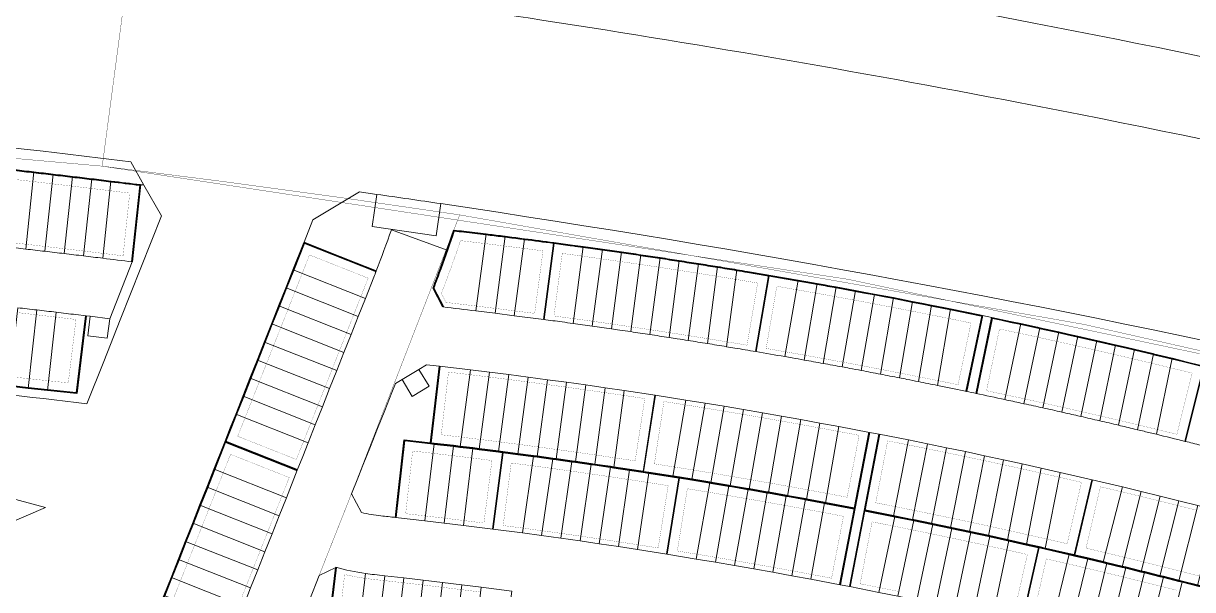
# Model space of a CAD drawing. Header units: centimetres. Extents: x -6122352 to 7132207, y -1694241 to 1947892.
# Drawn here: x 862755 to 1224188, y 200756 to 375839 of the extents above; entities that cross this region are included whole.
import ezdxf

# ---------------------------------------------------------------- set-up
doc = ezdxf.new("R2010")
doc.units = ezdxf.units.CM
doc.header["$MEASUREMENT"] = 0
doc.linetypes.add('XR-AR-END-SETTING OUT PLAN$0$23261-XR-AR-SI-GF$0$HIDDEN', pattern=[0.375, 0.25, -0.125])
for name, color, linetype, lineweight, true_color in [('08-Compound Wall-2', 6, 'Continuous', 25, 0xff00ff), ('23585-XR-AR-DAMAC PLOT LIMITS$0$1-End units', 7, 'Continuous', 5, 0xf8991e), ('23585-XR-AR-DAMAC PLOT LIMITS$0$1-Open Space', 7, 'Continuous', 5, 0x90cf5a), ('23585-XR-AR-DAMAC PLOT LIMITS$0$1-Utility', 7, 'Continuous', 5, 0x8db1ff)]:
    doc.layers.add(name, color=color, linetype=linetype, lineweight=lineweight, true_color=true_color)
doc.layers.add('23585-XR-AR-BOUNDARY WALLS AND SETBACKS$0$setback', color=7, linetype='XR-AR-END-SETTING OUT PLAN$0$23261-XR-AR-SI-GF$0$HIDDEN')
doc.layers.add('@MI-REF LAYER', color=7, linetype='Continuous')
doc.layers.add('23585-XR-AR-DAMAC PLOT LIMITS$0$1-Mid units', color=41, linetype='Continuous', lineweight=5)
doc.layers.add('A-ANNO-TEXT', color=3, linetype='Continuous', lineweight=25)
doc.layers.add('23585-XR-AR-DAMAC PLOT LIMITS$0$D-Phase New', color=7, linetype='Continuous', true_color=0x000080)

# ---------------------------------------------------------------- blocks, each defined once
blk = doc.blocks.new('23585-XR-AR-BOUNDARY WALLS AND SETBACKS')
at = {"layer": '08-Compound Wall-2'}
for points in [[(497035.24, 2769964.5), (497022.09, 2769984.33), (497026.18, 2769987.04, -0.000564), (497029.64, 2769989.32, -0.000819), (497034.66, 2769992.6, -0.000819), (497039.69, 2769995.86, -0.000289), (497041.47, 2769997.01), (497044.74, 2769999.11), (497047.15, 2770000.66), (497049.79, 2770002.34), (497054.86, 2770005.56), (497056.86, 2770006.83), (497059.93, 2770008.76), (497062.56, 2770010.42), (497065.02, 2770011.94), (497070.12, 2770015.11), (497072.35, 2770016.5, -0.000999), (497078.58, 2770020.33), (497091, 2770000.02)], [(496858.02, 2769862.08, -0.000791), (496862.47, 2769865.79, -0.000458), (496865.05, 2769867.94, -0.000819), (496869.68, 2769871.76, -0.000819), (496874.31, 2769875.56, -0.000395), (496876.56, 2769877.4, -0.000424), (496878.97, 2769879.36, -0.000819), (496883.63, 2769883.13, -0.000819), (496888.3, 2769886.9, -0.00043), (496890.76, 2769888.86, -0.00039), (496892.99, 2769890.64, -0.000819), (496897.69, 2769894.37, -0.000819), (496902.41, 2769898.09, -0.000463), (496905.07, 2769900.18), (496909.87, 2769903.93), (496910.32, 2769904.28)], [(496873.51, 2769843.74), (496873.5, 2769843.76), (496858.23, 2769861.99, -0.000777), (496862.6, 2769865.64, -0.000458), (496865.18, 2769867.78, -0.000819), (496869.8, 2769871.6, -0.000819), (496874.44, 2769875.41, -0.000395), (496876.68, 2769877.24, -0.000424), (496879.09, 2769879.2, -0.000819), (496883.75, 2769882.98, -0.000819), (496888.43, 2769886.74, -0.00043), (496890.89, 2769888.7, -0.00039), (496893.12, 2769890.49, -0.000819), (496897.82, 2769894.22, -0.000819), (496902.53, 2769897.93, -0.000463), (496905.2, 2769900.03), (496909.99, 2769903.77), (496910.37, 2769904.06), (496924.96, 2769885.26)], [(496849.54, 2769823.32), (496843.19, 2769825.01, 0.003864), (496840.22, 2769830.84, 0.007394), (496834.3, 2769841.86, -0.000431), (496836.66, 2769843.91, -0.000949), (496841.89, 2769848.4, -0.000704), (496845.77, 2769851.73), (496846.45, 2769852.3, -0.000372), (496848.5, 2769854.05, -0.00033), (496850.35, 2769855.61), (496851.02, 2769856.18, -0.001249), (496858.02, 2769862.08)], [(496849.73, 2769823.48), (496843.32, 2769825.18, 0.00381), (496840.4, 2769830.93, 0.007298), (496834.55, 2769841.82, -0.000408), (496836.79, 2769843.76, -0.000949), (496842.02, 2769848.25, -0.000704), (496845.9, 2769851.57), (496846.58, 2769852.15, -0.000372), (496848.63, 2769853.9, -0.00033), (496850.47, 2769855.46), (496851.15, 2769856.03, -0.001235), (496858.07, 2769861.86), (496873.34, 2769843.63)], [(496708.38, 2769736.48, -0.00058), (496715.26, 2769742.52, -0.00038), (496719.77, 2769746.48, -0.00038), (496724.29, 2769750.42, -0.00038), (496728.81, 2769754.36, -0.00038), (496733.34, 2769758.29, -0.000381), (496737.88, 2769762.22, -0.000381), (496742.43, 2769766.14, -0.000381), (496746.97, 2769770.05, -0.000381), (496751.53, 2769773.96, -0.00058), (496758.49, 2769779.9), (496774.38, 2769761.91)], [(496724.34, 2769718.55), (496708.59, 2769736.4, -0.000574), (496715.39, 2769742.37, -0.00038), (496719.9, 2769746.32, -0.00038), (496724.42, 2769750.27, -0.00038), (496728.94, 2769754.21, -0.00038), (496733.48, 2769758.14, -0.000381), (496738.01, 2769762.07, -0.000381), (496742.56, 2769765.99, -0.000381), (496747.11, 2769769.9, -0.000381), (496751.66, 2769773.81, -0.000568), (496758.47, 2769779.62), (496774.23, 2769761.77)], [(496917.02, 2769706.04), (496901.17, 2769724.2, -0.000322), (496902.8, 2769725.66), (496886.53, 2769744.5)]]:
    blk.add_lwpolyline(points, format="xyb", dxfattribs=at)
for points in [[(496980.57, 2769926.79), (496966.57, 2769946.28), (496968.9, 2769947.96), (496971.34, 2769949.7), (496974.02, 2769951.6), (496978.31, 2769954.64), (496978.92, 2769955.06), (496983.83, 2769958.51), (496986.38, 2769960.29), (496988.75, 2769961.94), (496993.28, 2769965.09), (496993.69, 2769965.36), (496998.63, 2769968.76), (497001.4, 2769970.66), (497003.59, 2769972.15), (497008.39, 2769975.41), (497008.55, 2769975.52), (497010.88, 2769977.09), (497013.53, 2769978.87), (497016.52, 2769980.87), (497021.89, 2769984.44)], [(496980.74, 2769926.91), (496966.85, 2769946.24), (496969.02, 2769947.8), (496971.46, 2769949.54), (496974.14, 2769951.43), (496978.43, 2769954.47), (496979.04, 2769954.9), (496983.95, 2769958.35), (496986.49, 2769960.13), (496988.87, 2769961.78), (496993.4, 2769964.92), (496993.8, 2769965.2), (496998.75, 2769968.59), (497001.51, 2769970.49), (497003.7, 2769971.98), (497008.51, 2769975.24), (497008.67, 2769975.35), (497010.99, 2769976.92), (497013.64, 2769978.7), (497016.63, 2769980.71), (497021.92, 2769984.22), (497035.07, 2769964.39)], [(497078.14, 2769970.48), (497084.27, 2769969.07), (497094.52, 2769952.55), (497092.72, 2769951.42), (497090.15, 2769949.79), (497085.71, 2769946.97), (497082.2, 2769944.73), (497080.65, 2769943.74), (497075.61, 2769940.49), (497074.51, 2769939.78), (497070.57, 2769937.23), (497066.5, 2769934.56), (497065.55, 2769933.94), (497061.49, 2769931.27), (497060.54, 2769930.64), (497056.48, 2769927.95), (497055.54, 2769927.32), (497051.49, 2769924.62), (497050.55, 2769923.99), (497046.52, 2769921.27), (497045.58, 2769920.64), (497041.55, 2769917.91), (497038.06, 2769915.53), (497024.57, 2769935.26)], [(496910.32, 2769904.28), (496914.68, 2769907.66), (496917.56, 2769909.88), (496919.5, 2769911.37), (496922.32, 2769913.53), (496924.33, 2769915.06), (496924.96, 2769915.54), (496925.01, 2769915.58), (496927.1, 2769917.16), (496931.89, 2769920.78), (496934.04, 2769922.4), (496936.68, 2769924.38), (496939.57, 2769926.55), (496941.49, 2769927.97), (496946.32, 2769931.54), (496948.69, 2769933.29), (496951.15, 2769935.1), (496954.23, 2769937.35), (496956, 2769938.64), (496963.45, 2769944.04), (496964.14, 2769944.53), (496978.14, 2769925.04)], [(496925.12, 2769885.38), (496910.53, 2769904.18), (496914.8, 2769907.5), (496917.68, 2769909.72), (496919.62, 2769911.21), (496922.45, 2769913.37), (496924.45, 2769914.91), (496925.08, 2769915.38), (496925.13, 2769915.42), (496927.22, 2769917), (496932.01, 2769920.62), (496934.16, 2769922.24), (496936.8, 2769924.22), (496939.69, 2769926.39), (496941.61, 2769927.81), (496946.44, 2769931.38), (496948.81, 2769933.13), (496951.27, 2769934.94), (496954.34, 2769937.19), (496956.12, 2769938.48), (496963.56, 2769943.88), (496964.09, 2769944.26), (496977.98, 2769924.92)], [(497042.53, 2769889.35), (497028.92, 2769908.99), (497030.48, 2769910.08), (497036.7, 2769914.36), (497038.09, 2769915.31), (497041.66, 2769917.74), (497045.69, 2769920.47), (497046.63, 2769921.11), (497050.66, 2769923.82), (497051.61, 2769924.45), (497055.65, 2769927.16), (497056.6, 2769927.78), (497060.65, 2769930.47), (497061.6, 2769931.1), (497065.66, 2769933.77), (497066.61, 2769934.4), (497070.68, 2769937.06), (497074.53, 2769939.56), (497087.52, 2769919.5)], [(497024.41, 2769935.15), (497037.89, 2769915.41), (497036.59, 2769914.52), (497030.37, 2769910.24), (497028.72, 2769909.1), (497025.44, 2769906.82), (497020.88, 2769903.64), (497020.52, 2769903.38), (497015.97, 2769900.18), (497015.61, 2769899.93), (497011.08, 2769896.72), (497010.71, 2769896.46), (497006.19, 2769893.23), (497005.83, 2769892.97), (497001.32, 2769889.73), (497000.96, 2769889.47), (496996.46, 2769886.21), (496996.1, 2769885.95), (496991.61, 2769882.67), (496991.25, 2769882.41), (496984.04, 2769877.1), (496969.78, 2769896.29)], [(496998.41, 2769857.75), (496984.16, 2769876.94), (496991.37, 2769882.25), (496991.73, 2769882.51), (496996.22, 2769885.79), (496996.58, 2769886.05), (497001.08, 2769889.31), (497001.44, 2769889.57), (497005.95, 2769892.81), (497006.31, 2769893.07), (497010.83, 2769896.3), (497011.19, 2769896.55), (497015.73, 2769899.77), (497016.09, 2769900.02), (497020.63, 2769903.22), (497020.99, 2769903.47), (497025.55, 2769906.66), (497028.75, 2769908.88), (497042.36, 2769889.24)], [(496967.05, 2769894.26), (496981.31, 2769875.07), (496974.1, 2769869.7), (496973.81, 2769869.48), (496969.31, 2769866.09), (496969.02, 2769865.86), (496964.53, 2769862.46), (496964.24, 2769862.24), (496959.76, 2769858.81), (496959.47, 2769858.59), (496955.01, 2769855.16), (496954.72, 2769854.93), (496950.27, 2769851.48), (496949.98, 2769851.25), (496945.54, 2769847.79), (496945.25, 2769847.56), (496940.82, 2769844.08), (496937.74, 2769841.65), (496936.11, 2769840.35), (496930.27, 2769835.69), (496929.01, 2769834.68), (496914.05, 2769853.32)], [(496967.22, 2769894.38), (496981.53, 2769875.11), (496995.83, 2769855.85)], [(496983.93, 2769876.9), (496969.62, 2769896.17)], [(496998.25, 2769857.63), (496983.93, 2769876.9)], [(496952.79, 2769822.82), (496937.94, 2769841.55), (496940.94, 2769843.92), (496945.37, 2769847.4), (496945.66, 2769847.63), (496950.1, 2769851.1), (496950.39, 2769851.32), (496954.84, 2769854.77), (496955.13, 2769855), (496959.59, 2769858.43), (496959.89, 2769858.66), (496964.36, 2769862.08), (496964.65, 2769862.3), (496969.14, 2769865.7), (496969.43, 2769865.93), (496973.93, 2769869.32), (496974.22, 2769869.54), (496981.42, 2769874.91), (496995.67, 2769855.73)], [(496913.89, 2769853.2), (496928.86, 2769834.56), (496925.59, 2769831.93), (496921.78, 2769828.85), (496920.93, 2769828.15), (496917.13, 2769825.06), (496916.28, 2769824.36), (496912.49, 2769821.26), (496911.64, 2769820.56), (496907.86, 2769817.44), (496907.01, 2769816.73), (496903.25, 2769813.6), (496902.4, 2769812.89), (496898.65, 2769809.75), (496895.08, 2769806.75), (496894.06, 2769805.88), (496889.48, 2769802), (496887.94, 2769800.68), (496884.92, 2769798.1), (496883.38, 2769796.77), (496878.83, 2769792.86), (496878.11, 2769792.23), (496862.46, 2769810.29)], [(496910.71, 2769788.4), (496895.29, 2769806.66), (496898.77, 2769809.6), (496902.53, 2769812.74), (496903.38, 2769813.45), (496907.14, 2769816.58), (496907.99, 2769817.28), (496911.77, 2769820.4), (496912.62, 2769821.1), (496916.4, 2769824.21), (496917.26, 2769824.91), (496921.05, 2769828), (496921.91, 2769828.69), (496925.72, 2769831.77), (496929.06, 2769834.46), (496930.39, 2769835.53), (496936.24, 2769840.2), (496937.79, 2769841.43), (496952.63, 2769822.69)], [(496834.79, 2769745.53), (496832.77, 2769749.69), (496830.79, 2769753.76), (496828.17, 2769759.16), (496825.55, 2769764.56), (496822.93, 2769769.95), (496820.31, 2769775.35), (496817.68, 2769780.75), (496815.06, 2769786.14), (496812.44, 2769791.54), (496809.82, 2769796.94), (496805.82, 2769805.17), (496827.4, 2769815.65)], [(496856.33, 2769756.11), (496834.93, 2769745.71), (496832.95, 2769749.78), (496830.97, 2769753.85), (496828.35, 2769759.25), (496825.73, 2769764.64), (496823.11, 2769770.04), (496820.49, 2769775.44), (496817.86, 2769780.83), (496815.24, 2769786.23), (496812.62, 2769791.63), (496810, 2769797.03), (496806.09, 2769805.08), (496827.49, 2769815.47)], [(496887.63, 2769768.56), (496871.76, 2769786.7), (496877.96, 2769792.1), (496862.31, 2769810.16)], [(496887.78, 2769768.69), (496872.04, 2769786.68), (496878.09, 2769791.95), (496878.97, 2769792.7), (496883.51, 2769796.62), (496885.05, 2769797.95), (496888.06, 2769800.53), (496889.61, 2769801.85), (496894.19, 2769805.73), (496895.14, 2769806.53), (496910.56, 2769788.27)], [(496902.95, 2769725.79), (496886.66, 2769744.65)], [(496885.48, 2769696.11), (496865.47, 2769686.39), (496862.98, 2769687.94), (496859.94, 2769694.21), (496857.32, 2769699.61), (496854.7, 2769705.01), (496852.08, 2769710.4), (496849.45, 2769715.8), (496846.83, 2769721.2), (496844.21, 2769726.59), (496841.59, 2769731.99), (496838.97, 2769737.39), (496835.01, 2769745.53), (496856.42, 2769755.93)], [(496885.56, 2769695.93), (496865.45, 2769686.16), (496862.83, 2769687.81), (496859.76, 2769694.12), (496857.14, 2769699.52), (496854.52, 2769704.92), (496851.9, 2769710.32), (496849.27, 2769715.71), (496846.65, 2769721.11), (496844.03, 2769726.51), (496841.41, 2769731.9), (496838.79, 2769737.3), (496834.79, 2769745.53)], [(496776.94, 2769740.02), (496792.56, 2769721.8), (496785.84, 2769715.87), (496781.35, 2769711.9), (496776.85, 2769707.93), (496772.35, 2769703.96), (496767.85, 2769699.99), (496763.35, 2769696.02), (496758.86, 2769692.05), (496752.08, 2769686.06), (496735.93, 2769704.37)], [(496777.09, 2769740.15), (496792.84, 2769721.78), (496785.98, 2769715.72), (496781.48, 2769711.75), (496776.98, 2769707.78), (496772.48, 2769703.81), (496767.99, 2769699.84), (496763.49, 2769695.87), (496758.99, 2769691.9), (496752.13, 2769685.84)]]:
    blk.add_lwpolyline(points, dxfattribs=at)
at = {"layer": '23585-XR-AR-BOUNDARY WALLS AND SETBACKS$0$setback', "ltscale": 40, "const_width": 0.05}
for points in [[(496982.14, 2769929.75), (496970.76, 2769945.6), (496973.08, 2769947.25), (496975.76, 2769949.15), (496980.04, 2769952.18), (496980.64, 2769952.61), (496985.56, 2769956.05), (496988.09, 2769957.83), (496990.46, 2769959.48), (496994.99, 2769962.62), (496995.38, 2769962.89), (497000.33, 2769966.29), (497003.09, 2769968.18), (497005.27, 2769969.66), (497010.08, 2769972.93), (497010.23, 2769973.03, 0.000046), (497010.23, 2769973.03), (497012.55, 2769974.6), (497015.21, 2769976.38), (497018.18, 2769978.38), (497021.05, 2769980.28), (497031.83, 2769964.03, 0.000851), (497026.7, 2769960.61, 0.000541), (497023.45, 2769958.42), (497021.72, 2769957.26), (497020.96, 2769956.75, 0.000704), (497016.75, 2769953.89, 0.00083), (497011.79, 2769950.5, 0.00083), (497006.84, 2769947.1), (497006.07, 2769946.57, 0.000701), (497001.9, 2769943.68, 0.00083), (496996.97, 2769940.25, 0.00083), (496992.06, 2769936.79), (496991.29, 2769936.25, 0.000699), (496987.15, 2769933.33, 0.000851)], [(496926.49, 2769888.34), (496914.53, 2769903.75), (496916.51, 2769905.28), (496919.39, 2769907.5), (496921.33, 2769908.99), (496924.15, 2769911.14), (496926.16, 2769912.68), (496926.78, 2769913.16), (496926.82, 2769913.19), (496928.91, 2769914.77), (496933.7, 2769918.38), (496935.84, 2769920.01), (496938.48, 2769921.98), (496941.36, 2769924.14), (496943.28, 2769925.56), (496948.1, 2769929.13), (496950.47, 2769930.88), (496952.93, 2769932.68), (496955.99, 2769934.93), (496957.76, 2769936.21), (496963.46, 2769940.34), (496974.83, 2769924.5, 0.000852), (496969.84, 2769920.88, 0.00083), (496964.99, 2769917.34, 0.000507), (496962.03, 2769915.17, 0.000322), (496960.15, 2769913.78, 0.00083), (496955.32, 2769910.21, 0.00083), (496950.5, 2769906.62, 0.000509), (496947.56, 2769904.41, 0.000321), (496945.7, 2769903.01, 0.00083), (496940.91, 2769899.39, 0.00083), (496936.13, 2769895.76, 0.000511), (496933.2, 2769893.51, 0.000319), (496931.36, 2769892.1, 0.000851)], [(496874.77, 2769846.75), (496862.25, 2769861.7, -0.000381), (496864.39, 2769863.49, -0.000458), (496866.97, 2769865.63, -0.000819), (496871.58, 2769869.44, -0.000819), (496876.21, 2769873.24, -0.000395), (496878.45, 2769875.07, -0.000424), (496880.86, 2769877.03, -0.000819), (496885.51, 2769880.8, -0.000819), (496890.18, 2769884.55, -0.00043), (496892.63, 2769886.52, -0.00039), (496894.86, 2769888.3, -0.000819), (496899.55, 2769892.02, -0.000819), (496904.26, 2769895.73, -0.000462), (496906.92, 2769897.82), (496909.8, 2769900.06), (496921.75, 2769884.66, 0.000492), (496918.94, 2769882.47, 0.000359), (496916.9, 2769880.86, 0.00083), (496912.18, 2769877.15, 0.00083), (496907.47, 2769873.41, 0.000471), (496904.81, 2769871.28, 0.000358), (496902.78, 2769869.66, 0.00083), (496898.1, 2769865.9, 0.00083), (496893.43, 2769862.12, 0.000473), (496890.78, 2769859.96, 0.000357), (496888.78, 2769858.33, 0.00083), (496884.13, 2769854.52, 0.00083), (496879.5, 2769850.69, 0.000474), (496876.87, 2769848.5, 0.000377)], [(496870.17, 2769842.9), (496865.48, 2769838.91), (496860.9, 2769835.03), (496856.33, 2769831.14, 0.00233), (496849.16, 2769824.98), (496846.16, 2769825.77, 0.00424), (496842.88, 2769832.22, 0.005963), (496838.1, 2769841.18, -0.000095), (496838.62, 2769841.64, -0.000949), (496843.84, 2769846.13, -0.000704), (496847.72, 2769849.44), (496848.39, 2769850.02, -0.000372), (496850.45, 2769851.76, -0.00033), (496852.28, 2769853.32), (496852.96, 2769853.89, -0.000838), (496857.65, 2769857.85)], [(496827.37, 2769812.3), (496830.06, 2769806.77), (496832.68, 2769801.37), (496835.3, 2769795.97), (496837.92, 2769790.58), (496840.55, 2769785.18), (496843.17, 2769779.78), (496845.79, 2769774.39), (496848.41, 2769768.99), (496851.03, 2769763.59), (496853.01, 2769759.52), (496853.72, 2769758.06), (496836.18, 2769749.54), (496835.47, 2769751), (496833.49, 2769755.07, 0.000009), (496833.49, 2769755.07), (496830.87, 2769760.47), (496828.25, 2769765.87), (496825.63, 2769771.26), (496823, 2769776.66), (496820.38, 2769782.06), (496817.76, 2769787.45), (496815.14, 2769792.85), (496812.52, 2769798.25), (496809.83, 2769803.78)], [(496771.1, 2769761.09, 0.000391), (496766.44, 2769757.1, 0.000383), (496761.88, 2769753.2, 0.000383), (496757.33, 2769749.28, 0.000383), (496752.79, 2769745.36, 0.000383), (496748.25, 2769741.44, 0.000383), (496743.71, 2769737.5, 0.000383), (496739.19, 2769733.56, 0.000383), (496734.66, 2769729.61, 0.000383), (496730.15, 2769725.66, 0.000393), (496725.53, 2769721.59), (496712.62, 2769736.21, -0.00039), (496717.23, 2769740.27, -0.00038), (496721.74, 2769744.22, -0.00038), (496726.26, 2769748.16, -0.00038), (496730.78, 2769752.1, -0.00038), (496735.31, 2769756.03, -0.000381), (496739.84, 2769759.95, -0.000381), (496744.38, 2769763.87, -0.000381), (496748.93, 2769767.78, -0.000381), (496753.48, 2769771.68, -0.000393), (496758.19, 2769775.71)]]:
    blk.add_lwpolyline(points, format="xyb", close=True, dxfattribs=at)
for points in [[(497068.99, 2769939.66), (497064.91, 2769936.99), (497063.96, 2769936.37), (497059.89, 2769933.69), (497058.94, 2769933.06), (497054.88, 2769930.37), (497053.93, 2769929.74), (497049.88, 2769927.03), (497048.94, 2769926.4), (497044.89, 2769923.68), (497043.95, 2769923.04), (497039.92, 2769920.3), (497038.82, 2769919.55), (497027.82, 2769935.65), (497033.3, 2769939.38), (497038.28, 2769942.73), (497043.26, 2769946.06), (497048.26, 2769949.37), (497053.26, 2769952.67)], [(497044.06, 2769892.23), (497032.95, 2769908.26), (497038.34, 2769911.97), (497039.72, 2769912.91), (497043.29, 2769915.34), (497047.31, 2769918.07), (497048.25, 2769918.7), (497052.28, 2769921.42), (497053.22, 2769922.04), (497057.26, 2769924.74), (497058.2, 2769925.37), (497062.25, 2769928.06), (497063.19, 2769928.68), (497067.25, 2769931.35)], [(497009.61, 2769867.83), (497004.76, 2769864.29), (496999.77, 2769860.62), (496988.14, 2769876.27), (496993.09, 2769879.91), (496993.44, 2769880.17), (496997.92, 2769883.44), (496998.28, 2769883.7), (497002.77, 2769886.96), (497003.13, 2769887.21), (497007.64, 2769890.45), (497008, 2769890.71), (497012.51, 2769893.93), (497012.87, 2769894.19), (497017.4, 2769897.4), (497017.76, 2769897.65), (497022.3, 2769900.85), (497022.66, 2769901.1), (497027.21, 2769904.28), (497028.02, 2769904.84), (497039.13, 2769888.81)]]:
    blk.add_lwpolyline(points, dxfattribs=at)
for points in [[(497022.86, 2769932.26), (497033.87, 2769916.17), (497028.72, 2769912.63), (497027.07, 2769911.48), (497023.78, 2769909.2), (497019.22, 2769906.01), (497018.85, 2769905.76), (497014.3, 2769902.56), (497013.93, 2769902.3), (497009.4, 2769899.08), (497009.03, 2769898.82), (497004.5, 2769895.59), (497004.14, 2769895.33), (496999.62, 2769892.08), (496999.26, 2769891.82), (496994.76, 2769888.56), (496994.39, 2769888.29), (496989.9, 2769885.02), (496989.53, 2769884.75), (496984.56, 2769881.09), (496972.93, 2769896.74), (496977.94, 2769900.43), (496982.78, 2769903.96), (496987.64, 2769907.48), (496992.5, 2769910.98), (496997.38, 2769914.46), (497002.27, 2769917.93), (497007.18, 2769921.39), (497012.09, 2769924.82), (497017.02, 2769928.24)], [(496965.71, 2769891.38), (496977.33, 2769875.73), (496972.37, 2769872.02), (496972.07, 2769871.79), (496967.56, 2769868.4), (496967.27, 2769868.18), (496962.78, 2769864.77), (496962.48, 2769864.54), (496958, 2769861.12), (496957.71, 2769860.89), (496953.24, 2769857.45), (496952.94, 2769857.22), (496948.49, 2769853.77), (496948.19, 2769853.54), (496943.75, 2769850.07), (496943.46, 2769849.84), (496939.02, 2769846.36), (496935.94, 2769843.92), (496934.31, 2769842.62), (496929.46, 2769838.76), (496917.25, 2769853.96), (496922.44, 2769858.1), (496927.14, 2769861.82), (496931.85, 2769865.52), (496936.58, 2769869.21), (496941.32, 2769872.88), (496946.07, 2769876.54), (496950.83, 2769880.18), (496955.61, 2769883.8), (496960.39, 2769887.41)], [(496992.54, 2769855.26), (496987.58, 2769851.55), (496982.78, 2769847.94), (496978, 2769844.31), (496973.23, 2769840.66), (496968.47, 2769837), (496963.73, 2769833.32), (496958.99, 2769829.62), (496954.13, 2769825.79), (496942.02, 2769841.08), (496942.74, 2769841.64), (496947.16, 2769845.12), (496947.45, 2769845.35), (496951.88, 2769848.81), (496952.17, 2769849.03), (496956.62, 2769852.48), (496956.9, 2769852.7), (496961.36, 2769856.13), (496961.65, 2769856.35), (496966.12, 2769859.77), (496966.41, 2769859.99), (496970.89, 2769863.39), (496971.18, 2769863.61), (496975.67, 2769867), (496975.96, 2769867.22), (496980.91, 2769870.91)], [(496912.58, 2769850.2), (496924.78, 2769835), (496923.77, 2769834.19), (496919.96, 2769831.1), (496919.1, 2769830.4), (496915.3, 2769827.31), (496914.44, 2769826.61), (496910.65, 2769823.5), (496909.79, 2769822.79), (496906.01, 2769819.67), (496905.16, 2769818.96), (496901.39, 2769815.83), (496900.54, 2769815.12), (496896.78, 2769811.97), (496893.21, 2769808.96), (496892.18, 2769808.09), (496887.6, 2769804.21), (496886.05, 2769802.88), (496883.03, 2769800.3), (496881.49, 2769798.97), (496878.33, 2769796.25), (496865.56, 2769810.98), (496870.59, 2769815.32), (496875.15, 2769819.21), (496879.72, 2769823.09), (496884.3, 2769826.95), (496888.9, 2769830.8), (496893.51, 2769834.63), (496898.13, 2769838.45), (496902.77, 2769842.25), (496907.41, 2769846.04)], [(496911.96, 2769791.41), (496899.38, 2769806.31), (496900.64, 2769807.37), (496904.39, 2769810.52), (496905.23, 2769811.22), (496908.99, 2769814.35), (496909.84, 2769815.05), (496913.61, 2769818.16), (496914.46, 2769818.86), (496918.24, 2769821.96), (496919.09, 2769822.66), (496922.88, 2769825.75), (496923.73, 2769826.44), (496927.54, 2769829.52), (496930.87, 2769832.2), (496932.2, 2769833.27), (496937.32, 2769837.35), (496949.43, 2769822.06), (496944.59, 2769818.21), (496939.91, 2769814.44), (496935.24, 2769810.66), (496930.59, 2769806.87), (496925.94, 2769803.06), (496921.32, 2769799.23), (496916.7, 2769795.39)], [(496888.9, 2769771.66), (496876.06, 2769786.34), (496879.99, 2769789.76), (496880.86, 2769790.51), (496885.4, 2769794.42), (496886.94, 2769795.75), (496889.95, 2769798.32), (496891.49, 2769799.64), (496894.79, 2769802.44), (496907.38, 2769787.54), (496902.67, 2769783.54), (496898.11, 2769779.64), (496893.56, 2769775.71)], [(496856.34, 2769752.66), (496859.03, 2769747.13), (496861.65, 2769741.73), (496864.27, 2769736.34), (496866.89, 2769730.94), (496869.51, 2769725.54), (496872.13, 2769720.15), (496874.76, 2769714.75), (496877.38, 2769709.35), (496880, 2769703.96), (496882.9, 2769697.97), (496865.64, 2769689.59), (496865.15, 2769689.89), (496862.46, 2769695.44), (496859.84, 2769700.83), (496857.22, 2769706.23), (496854.59, 2769711.63), (496851.97, 2769717.02), (496849.35, 2769722.42), (496846.73, 2769727.82), (496844.11, 2769733.21), (496841.49, 2769738.61), (496838.8, 2769744.14)]]:
    blk.add_lwpolyline(points, close=True, dxfattribs=at)
for points in [[(496903.15, 2769729.85), (496890.02, 2769745.05, 0.0209), (496895.08, 2769748.83, 0.009628), (496897.31, 2769750.71, -0.00023), (496899.67, 2769752.79), (496904.18, 2769756.73), (496908.71, 2769760.66), (496913.26, 2769764.57), (496917.81, 2769768.46), (496922.38, 2769772.34)], [(496761.92, 2769725.1, -0.00019), (496764.16, 2769727.04, -0.000195), (496766.46, 2769729.03, -0.00019), (496768.7, 2769730.96, -0.000195), (496771, 2769732.94, -0.000392), (496775.63, 2769736.93), (496775.79, 2769737.06), (496788.63, 2769722.07), (496783.99, 2769717.97), (496779.49, 2769714), (496775, 2769710.03)]]:
    blk.add_lwpolyline(points, format="xyb", dxfattribs=at)
blk = doc.blocks.new('A$C9d9485f6')
at = {"layer": 'A-ANNO-TEXT', "rotation": 312.4881850805905}
blk.add_blockref('23585-XR-AR-BOUNDARY WALLS AND SETBACKS', (-2377088.53, -1504219.25), dxfattribs=at)
blk = doc.blocks.new('23585-XR-AR-DAMAC PLOT LIMITS')
at = {"layer": '23585-XR-AR-DAMAC PLOT LIMITS$0$1-End units', "color": 251, "true_color": 0x636466}
for points in [[(497042.8, 2769969.48, 0.000581), (497039.28, 2769967.17, 0.000684), (497035.16, 2769964.45), (497021.89, 2769984.44), (497026.07, 2769987.21, -0.000564), (497029.53, 2769989.48)], [(497035.16, 2769964.45, 0.001266), (497027.54, 2769959.37), (497013.53, 2769978.87), (497016.52, 2769980.87), (497021.89, 2769984.44)], [(496988.02, 2769932.1, 0.001265), (496980.57, 2769926.79), (496966.57, 2769946.28), (496968.9, 2769947.96), (496971.34, 2769949.7), (496974.02, 2769951.6)], [(496978.14, 2769925.04), (496977.48, 2769924.56, 0.001154), (496970.72, 2769919.67), (496956, 2769938.64), (496963.45, 2769944.04), (496964.14, 2769944.53)], [(496932.28, 2769890.92, 0.001265), (496925.04, 2769885.32), (496910.32, 2769904.28), (496914.68, 2769907.66), (496917.56, 2769909.88)], [(496925.04, 2769885.32, 0.000907), (496919.87, 2769881.29, 0.000359), (496917.82, 2769879.68), (496902.41, 2769898.09, -0.000463), (496905.07, 2769900.18), (496909.87, 2769903.93), (496910.32, 2769904.28)], [(496880.46, 2769849.54, 0.000474), (496877.83, 2769847.35, 0.000791), (496873.43, 2769843.68), (496873.42, 2769843.7), (496858.02, 2769862.08, -0.000791), (496862.47, 2769865.79, -0.000458), (496865.05, 2769867.94)], [(496873.42, 2769843.7), (496866.45, 2769837.77), (496851.02, 2769856.18, -0.001249), (496858.02, 2769862.08)], [(496857.3, 2769830, 0.002526), (496849.54, 2769823.32), (496843.19, 2769825.01, 0.003864), (496840.22, 2769830.84, 0.007394), (496834.3, 2769841.86, -0.000431), (496836.66, 2769843.91, -0.000949), (496841.89, 2769848.4)], [(496831.41, 2769807.42), (496809.82, 2769796.94), (496805.82, 2769805.17), (496827.4, 2769815.65, -0.001273), (496828.31, 2769813.8)], [(496774.38, 2769761.91, 0.000584), (496767.42, 2769755.96), (496751.53, 2769773.96, -0.00058), (496758.49, 2769779.9)], [(496909.86, 2769731.79), (496908.07, 2769730.21, 0.001024), (496902.87, 2769725.58), (496886.53, 2769744.5), (496886.55, 2769744.58, 0.031447), (496894.14, 2769750)], [(496785.98, 2769715.72), (496770.02, 2769734.08, -0.000392), (496774.65, 2769738.06), (496777.09, 2769740.15), (496792.84, 2769721.78)]]:
    blk.add_lwpolyline(points, format="xyb", close=True, dxfattribs=at)
for points in [[(497038.03, 2769915.39), (497024.49, 2769935.2), (497032.46, 2769940.62), (497045.63, 2769920.55), (497041.6, 2769917.82)], [(497066.56, 2769934.48), (497070.63, 2769937.14), (497074.56, 2769939.7), (497087.61, 2769919.55), (497079.91, 2769914.54)], [(497030.43, 2769910.16), (497016.16, 2769929.48), (497024.49, 2769935.2), (497038.03, 2769915.39), (497036.65, 2769914.44)], [(497028.78, 2769909.02), (497030.43, 2769910.16), (497036.65, 2769914.44), (497050.01, 2769894.5), (497042.45, 2769889.29)], [(497020.94, 2769903.56), (497025.5, 2769906.74), (497028.78, 2769909.02), (497042.45, 2769889.29), (497034.91, 2769884.04)], [(496991.31, 2769882.33), (496983.94, 2769876.9), (496969.62, 2769896.17), (496977.05, 2769901.64)], [(496981.53, 2769875.11), (496974.16, 2769869.62), (496959.49, 2769888.61), (496967.22, 2769894.38)], [(497005.65, 2769863.08), (496998.25, 2769857.63), (496983.94, 2769876.9), (496991.31, 2769882.33), (496991.67, 2769882.59)], [(496995.83, 2769855.85), (496988.48, 2769850.35), (496973.87, 2769869.4), (496974.16, 2769869.62), (496981.53, 2769875.11)], [(496929, 2769834.54), (496913.97, 2769853.26), (496921.5, 2769859.27), (496936.18, 2769840.28), (496930.33, 2769835.61)], [(496921.85, 2769828.77), (496906.47, 2769847.2), (496913.97, 2769853.26), (496929, 2769834.54), (496925.65, 2769831.85)], [(496937.8, 2769841.57), (496940.88, 2769844), (496945.31, 2769847.48), (496959.92, 2769828.44), (496952.71, 2769822.76)], [(496930.33, 2769835.61), (496936.18, 2769840.28), (496937.8, 2769841.57), (496952.71, 2769822.76), (496945.53, 2769817.04)], [(496884.99, 2769798.02), (496883.44, 2769796.7), (496878.9, 2769792.78), (496878.03, 2769792.02), (496862.31, 2769810.16), (496869.61, 2769816.46)], [(496917.66, 2769794.24), (496910.63, 2769788.33), (496895.15, 2769806.67), (496898.71, 2769809.67), (496902.47, 2769812.82)], [(496910.63, 2769788.33), (496903.64, 2769782.4), (496888, 2769800.6), (496889.55, 2769801.92), (496894.12, 2769805.8), (496895.15, 2769806.67)], [(496894.54, 2769774.58), (496887.63, 2769768.56), (496871.82, 2769786.62), (496878.03, 2769792.02), (496878.9, 2769792.78)], [(496944.13, 2769761.23), (496942.67, 2769760.01), (496938.64, 2769756.62), (496937.11, 2769755.32), (496921.42, 2769773.49), (496928.74, 2769779.64)], [(496856.38, 2769756.02), (496834.79, 2769745.53), (496832.77, 2769749.69), (496830.79, 2769753.76), (496852.38, 2769764.25), (496854.36, 2769760.18)], [(496860.38, 2769747.79), (496838.79, 2769737.3), (496834.79, 2769745.53), (496856.38, 2769756.02)]]:
    blk.add_lwpolyline(points, close=True, dxfattribs=at)
at = {"layer": '23585-XR-AR-DAMAC PLOT LIMITS$0$1-Mid units', "color": 251, "true_color": 0x636466}
for points in [[(497027.54, 2769959.37, 0.000541), (497024.29, 2769957.18), (497022.56, 2769956.01), (497008.55, 2769975.52), (497010.88, 2769977.09), (497013.53, 2769978.87)], [(497022.56, 2769956.01), (497021.8, 2769955.5, 0.000704), (497017.59, 2769952.65), (497003.59, 2769972.15), (497008.39, 2769975.41), (497008.55, 2769975.52)], [(497017.59, 2769952.65, 0.00083), (497012.63, 2769949.26), (496998.63, 2769968.76), (497001.4, 2769970.66), (497003.59, 2769972.15)], [(497012.63, 2769949.26, 0.00083), (497007.69, 2769945.86), (496993.69, 2769965.36), (496998.63, 2769968.76)], [(497007.69, 2769945.86), (497006.92, 2769945.34, 0.000701), (497002.75, 2769942.45), (496988.75, 2769961.94), (496993.28, 2769965.09), (496993.69, 2769965.36)], [(497002.75, 2769942.45, 0.00083), (496997.83, 2769939.02), (496983.83, 2769958.51), (496986.38, 2769960.29), (496988.75, 2769961.94)], [(496997.83, 2769939.02, 0.00083), (496992.92, 2769935.57), (496978.92, 2769955.06), (496983.83, 2769958.51)], [(496992.92, 2769935.57), (496992.15, 2769935.02, 0.000699), (496988.02, 2769932.1), (496974.02, 2769951.6), (496978.31, 2769954.64), (496978.92, 2769955.06)], [(496970.72, 2769919.67, 0.00083), (496965.87, 2769916.13), (496951.15, 2769935.1), (496954.23, 2769937.35), (496956, 2769938.64)], [(496965.87, 2769916.13, 0.000507), (496962.92, 2769913.96, 0.000322), (496961.04, 2769912.58), (496946.32, 2769931.54), (496948.69, 2769933.29), (496951.15, 2769935.1)], [(496961.04, 2769912.58, 0.00083), (496956.21, 2769909.01), (496941.49, 2769927.97), (496946.32, 2769931.54)], [(496956.21, 2769909.01, 0.00083), (496951.4, 2769905.42), (496936.68, 2769924.38), (496939.57, 2769926.55), (496941.49, 2769927.97)], [(496951.4, 2769905.42, 0.000509), (496948.46, 2769903.21, 0.000321), (496946.6, 2769901.82), (496931.89, 2769920.78), (496934.04, 2769922.4), (496936.68, 2769924.38)], [(496946.6, 2769901.82, 0.00083), (496941.82, 2769898.2), (496927.1, 2769917.16), (496931.89, 2769920.78)], [(496941.82, 2769898.2, 0.00083), (496937.04, 2769894.56), (496922.32, 2769913.53), (496924.33, 2769915.06), (496924.96, 2769915.54), (496925.01, 2769915.58), (496927.1, 2769917.16)], [(496937.04, 2769894.56, 0.000511), (496934.11, 2769892.32, 0.000319), (496932.28, 2769890.92), (496917.56, 2769909.88), (496919.5, 2769911.37), (496922.32, 2769913.53)], [(496917.82, 2769879.68, 0.00083), (496913.11, 2769875.97), (496897.69, 2769894.37, -0.000819), (496902.41, 2769898.09)], [(496913.11, 2769875.97, 0.00083), (496908.41, 2769872.24), (496892.99, 2769890.64, -0.000819), (496897.69, 2769894.37)], [(496908.41, 2769872.24, 0.000471), (496905.74, 2769870.11, 0.000358), (496903.72, 2769868.49), (496888.3, 2769886.9, -0.00043), (496890.76, 2769888.86, -0.00039), (496892.99, 2769890.64)], [(496903.72, 2769868.49, 0.00083), (496899.04, 2769864.73), (496883.63, 2769883.13, -0.000819), (496888.3, 2769886.9)], [(496899.04, 2769864.73, 0.00083), (496894.38, 2769860.96), (496878.97, 2769879.36, -0.000819), (496883.63, 2769883.13)], [(496894.38, 2769860.96, 0.000473), (496891.73, 2769858.8, 0.000357), (496889.73, 2769857.17), (496874.31, 2769875.56, -0.000395), (496876.56, 2769877.4, -0.000424), (496878.97, 2769879.36)], [(496889.73, 2769857.17, 0.00083), (496885.09, 2769853.36), (496869.68, 2769871.76, -0.000819), (496874.31, 2769875.56)], [(496885.09, 2769853.36, 0.00083), (496880.46, 2769849.54), (496865.05, 2769867.94, -0.000819), (496869.68, 2769871.76)], [(496866.45, 2769837.77), (496861.88, 2769833.88), (496846.45, 2769852.3, -0.000372), (496848.5, 2769854.05, -0.00033), (496850.35, 2769855.61), (496851.02, 2769856.18)], [(496861.88, 2769833.88), (496857.3, 2769830), (496841.89, 2769848.4, -0.000704), (496845.77, 2769851.73), (496846.45, 2769852.3)], [(496767.42, 2769755.96, 0.000383), (496762.86, 2769752.06), (496746.97, 2769770.05, -0.000381), (496751.53, 2769773.96)], [(496762.86, 2769752.06, 0.000383), (496758.31, 2769748.15), (496742.43, 2769766.14, -0.000381), (496746.97, 2769770.05)], [(496758.31, 2769748.15, 0.000383), (496753.77, 2769744.23), (496737.88, 2769762.22, -0.000381), (496742.43, 2769766.14)], [(496753.77, 2769744.23, 0.000383), (496749.23, 2769740.3), (496733.34, 2769758.29, -0.000381), (496737.88, 2769762.22)], [(496749.23, 2769740.3, 0.000383), (496744.7, 2769736.37), (496728.81, 2769754.36, -0.00038), (496733.34, 2769758.29)], [(496914.37, 2769735.75), (496912.57, 2769734.18), (496911.37, 2769733.11), (496909.86, 2769731.79), (496894.14, 2769750, 0.009628), (496896.32, 2769751.84, -0.00023), (496898.68, 2769753.91)], [(496785.98, 2769715.72), (496781.48, 2769711.75), (496765.48, 2769730.16, -0.00019), (496767.72, 2769732.1, -0.000195), (496770.02, 2769734.08)], [(496781.48, 2769711.75), (496776.98, 2769707.78), (496760.94, 2769726.23, -0.00019), (496763.18, 2769728.17, -0.000195), (496765.48, 2769730.16)]]:
    blk.add_lwpolyline(points, format="xyb", close=True, dxfattribs=at)
for points in [[(497065.61, 2769933.86), (497052.44, 2769953.92), (497057.46, 2769957.21), (497070.63, 2769937.14), (497066.56, 2769934.48)], [(497060.6, 2769930.56), (497047.43, 2769950.62), (497052.44, 2769953.92), (497065.61, 2769933.86), (497061.54, 2769931.18)], [(497055.6, 2769927.24), (497042.43, 2769947.31), (497047.43, 2769950.62), (497060.6, 2769930.56), (497056.54, 2769927.87)], [(497050.61, 2769923.91), (497037.44, 2769943.97), (497042.43, 2769947.31), (497055.6, 2769927.24), (497051.55, 2769924.54)], [(497045.63, 2769920.55), (497032.46, 2769940.62), (497037.44, 2769943.97), (497050.61, 2769923.91), (497046.57, 2769921.19)], [(497061.54, 2769931.18), (497065.61, 2769933.86), (497066.56, 2769934.48), (497079.91, 2769914.54), (497074.9, 2769911.24)], [(497056.54, 2769927.87), (497060.6, 2769930.56), (497061.54, 2769931.18), (497074.9, 2769911.24), (497069.9, 2769907.93)], [(497025.5, 2769906.74), (497011.23, 2769926.05), (497016.16, 2769929.48), (497030.43, 2769910.16), (497028.78, 2769909.02)], [(497051.55, 2769924.54), (497055.6, 2769927.24), (497056.54, 2769927.87), (497069.9, 2769907.93), (497064.91, 2769904.6)], [(497020.58, 2769903.3), (497006.31, 2769922.61), (497011.23, 2769926.05), (497025.5, 2769906.74), (497020.94, 2769903.56)], [(497046.57, 2769921.19), (497050.61, 2769923.91), (497051.55, 2769924.54), (497064.91, 2769904.6), (497059.93, 2769901.25)], [(497015.67, 2769899.85), (497001.41, 2769919.16), (497006.31, 2769922.61), (497020.58, 2769903.3), (497016.03, 2769900.1)], [(497041.6, 2769917.82), (497045.63, 2769920.55), (497046.57, 2769921.19), (497059.93, 2769901.25), (497054.96, 2769897.88)], [(497010.77, 2769896.38), (496996.51, 2769915.69), (497001.41, 2769919.16), (497015.67, 2769899.85), (497011.13, 2769896.63)], [(497036.65, 2769914.44), (497038.03, 2769915.39), (497041.6, 2769917.82), (497054.96, 2769897.88), (497050.01, 2769894.5)], [(497001.02, 2769889.39), (496986.76, 2769908.69), (496991.63, 2769912.2), (497005.89, 2769892.89), (497001.38, 2769889.65)], [(497005.89, 2769892.89), (496991.63, 2769912.2), (496996.51, 2769915.69), (497010.77, 2769896.38), (497006.25, 2769893.15)], [(496996.16, 2769885.87), (496981.9, 2769905.17), (496986.76, 2769908.69), (497001.02, 2769889.39), (496996.52, 2769886.13)], [(496991.67, 2769882.59), (496991.31, 2769882.33), (496977.05, 2769901.64), (496981.9, 2769905.17), (496996.16, 2769885.87)], [(497016.03, 2769900.1), (497020.58, 2769903.3), (497020.94, 2769903.56), (497034.91, 2769884.04), (497030, 2769880.59)], [(497011.13, 2769896.63), (497015.67, 2769899.85), (497016.03, 2769900.1), (497030, 2769880.59), (497025.11, 2769877.12)], [(497006.25, 2769893.15), (497010.77, 2769896.38), (497011.13, 2769896.63), (497025.11, 2769877.12), (497020.22, 2769873.64)], [(497001.38, 2769889.65), (497005.89, 2769892.89), (497006.25, 2769893.15), (497020.22, 2769873.64), (497015.35, 2769870.14)], [(496969.37, 2769866.01), (496954.7, 2769885), (496959.49, 2769888.61), (496974.16, 2769869.62), (496973.87, 2769869.4)], [(496996.52, 2769886.13), (497001.02, 2769889.39), (497001.38, 2769889.65), (497015.35, 2769870.14), (497010.49, 2769866.62)], [(496964.59, 2769862.38), (496949.92, 2769881.37), (496954.7, 2769885), (496969.37, 2769866.01), (496969.08, 2769865.78)], [(497010.49, 2769866.62), (497005.65, 2769863.08), (496991.67, 2769882.59), (496996.16, 2769885.87), (496996.52, 2769886.13)], [(496959.83, 2769858.74), (496945.16, 2769877.73), (496949.92, 2769881.37), (496964.59, 2769862.38), (496964.3, 2769862.16)], [(496955.07, 2769855.08), (496940.4, 2769874.07), (496945.16, 2769877.73), (496959.83, 2769858.74), (496959.53, 2769858.51)], [(496950.33, 2769851.4), (496935.66, 2769870.39), (496940.4, 2769874.07), (496955.07, 2769855.08), (496954.78, 2769854.85)], [(496945.6, 2769847.71), (496930.93, 2769866.7), (496935.66, 2769870.39), (496950.33, 2769851.4), (496950.04, 2769851.17)], [(496969.08, 2769865.78), (496969.37, 2769866.01), (496973.87, 2769869.4), (496988.48, 2769850.35), (496983.69, 2769846.74)], [(496940.88, 2769844), (496926.21, 2769863), (496930.93, 2769866.7), (496945.6, 2769847.71), (496945.31, 2769847.48)], [(496964.3, 2769862.16), (496964.59, 2769862.38), (496969.08, 2769865.78), (496983.69, 2769846.74), (496978.91, 2769843.12)], [(496936.18, 2769840.28), (496921.5, 2769859.27), (496926.21, 2769863), (496940.88, 2769844), (496937.8, 2769841.57)], [(496959.53, 2769858.51), (496959.83, 2769858.74), (496964.3, 2769862.16), (496978.91, 2769843.12), (496974.14, 2769839.47)], [(496954.78, 2769854.85), (496955.07, 2769855.08), (496959.53, 2769858.51), (496974.14, 2769839.47), (496969.39, 2769835.81)], [(496950.04, 2769851.17), (496950.33, 2769851.4), (496954.78, 2769854.85), (496969.39, 2769835.81), (496964.65, 2769832.13)], [(496945.31, 2769847.48), (496945.6, 2769847.71), (496950.04, 2769851.17), (496964.65, 2769832.13), (496959.92, 2769828.44)], [(496917.19, 2769824.98), (496901.82, 2769843.41), (496906.47, 2769847.2), (496921.85, 2769828.77), (496920.99, 2769828.08)], [(496912.55, 2769821.18), (496897.18, 2769839.61), (496901.82, 2769843.41), (496917.19, 2769824.98), (496916.34, 2769824.29)], [(496907.93, 2769817.36), (496892.55, 2769835.79), (496897.18, 2769839.61), (496912.55, 2769821.18), (496911.7, 2769820.48)], [(496903.31, 2769813.52), (496887.94, 2769831.95), (496892.55, 2769835.79), (496907.93, 2769817.36), (496907.08, 2769816.66)], [(496925.65, 2769831.85), (496929, 2769834.54), (496930.33, 2769835.61), (496945.53, 2769817.04), (496940.85, 2769813.28)], [(496898.71, 2769809.67), (496883.34, 2769828.1), (496887.94, 2769831.95), (496903.31, 2769813.52), (496902.47, 2769812.82)], [(496920.99, 2769828.08), (496921.85, 2769828.77), (496925.65, 2769831.85), (496940.85, 2769813.28), (496936.19, 2769809.5)], [(496895.15, 2769806.67), (496894.12, 2769805.8), (496878.75, 2769824.23), (496883.34, 2769828.1), (496898.71, 2769809.67)], [(496916.34, 2769824.29), (496917.19, 2769824.98), (496920.99, 2769828.08), (496936.19, 2769809.5), (496931.54, 2769805.71)], [(496894.12, 2769805.8), (496889.55, 2769801.92), (496874.17, 2769820.35), (496878.75, 2769824.23)], [(496911.7, 2769820.48), (496912.55, 2769821.18), (496916.34, 2769824.29), (496931.54, 2769805.71), (496926.9, 2769801.9)], [(496888, 2769800.6), (496884.99, 2769798.02), (496869.61, 2769816.46), (496874.17, 2769820.35), (496889.55, 2769801.92)], [(496907.08, 2769816.66), (496907.93, 2769817.36), (496911.7, 2769820.48), (496926.9, 2769801.9), (496922.27, 2769798.08)], [(496902.47, 2769812.82), (496903.31, 2769813.52), (496907.08, 2769816.66), (496922.27, 2769798.08), (496917.66, 2769794.24)], [(496834.03, 2769802.03), (496812.44, 2769791.54), (496809.82, 2769796.94), (496831.41, 2769807.42)], [(496836.65, 2769796.63), (496815.06, 2769786.14), (496812.44, 2769791.54), (496834.03, 2769802.03)], [(496899.09, 2769778.5), (496883.44, 2769796.7), (496884.99, 2769798.02), (496888, 2769800.6), (496903.64, 2769782.4)], [(496839.27, 2769791.23), (496817.68, 2769780.75), (496815.06, 2769786.14), (496836.65, 2769796.63)], [(496878.9, 2769792.78), (496883.44, 2769796.7), (496899.09, 2769778.5), (496894.54, 2769774.58)], [(496841.89, 2769785.84), (496820.31, 2769775.35), (496817.68, 2769780.75), (496839.27, 2769791.23)], [(496844.52, 2769780.44), (496822.93, 2769769.95), (496820.31, 2769775.35), (496841.89, 2769785.84)], [(496847.14, 2769775.04), (496825.55, 2769764.56), (496822.93, 2769769.95), (496844.52, 2769780.44)], [(496849.76, 2769769.64), (496828.17, 2769759.16), (496825.55, 2769764.56), (496847.14, 2769775.04)], [(496937.11, 2769755.32), (496935.28, 2769753.78), (496934.06, 2769752.74), (496932.53, 2769751.44), (496916.84, 2769769.6), (496921.42, 2769773.49)], [(496852.38, 2769764.25), (496830.79, 2769753.76), (496828.17, 2769759.16), (496849.76, 2769769.64)], [(496932.53, 2769751.44), (496930.71, 2769749.89), (496929.49, 2769748.85), (496927.97, 2769747.54), (496912.28, 2769765.71), (496916.84, 2769769.6)], [(496927.97, 2769747.54), (496926.16, 2769745.99), (496924.94, 2769744.94), (496923.42, 2769743.63), (496907.73, 2769761.79), (496912.28, 2769765.71)], [(496923.42, 2769743.63), (496921.62, 2769742.07), (496920.4, 2769741.01), (496918.89, 2769739.7), (496903.2, 2769757.86), (496907.73, 2769761.79)], [(496918.89, 2769739.7), (496917.09, 2769738.13), (496915.88, 2769737.07), (496914.37, 2769735.75), (496898.68, 2769753.91), (496903.2, 2769757.86)], [(496863, 2769742.39), (496841.41, 2769731.9), (496838.79, 2769737.3), (496860.38, 2769747.79)], [(496865.62, 2769736.99), (496844.03, 2769726.51), (496841.41, 2769731.9), (496863, 2769742.39)], [(496868.24, 2769731.6), (496846.65, 2769721.11), (496844.03, 2769726.51), (496865.62, 2769736.99)], [(496870.86, 2769726.2), (496849.27, 2769715.71), (496846.65, 2769721.11), (496868.24, 2769731.6)], [(496873.48, 2769720.8), (496851.9, 2769710.32), (496849.27, 2769715.71), (496870.86, 2769726.2)], [(496876.11, 2769715.41), (496854.52, 2769704.92), (496851.9, 2769710.32), (496873.48, 2769720.8)], [(496878.73, 2769710.01), (496857.14, 2769699.52), (496854.52, 2769704.92), (496876.11, 2769715.41)]]:
    blk.add_lwpolyline(points, close=True, dxfattribs=at)
at = {"layer": '23585-XR-AR-DAMAC PLOT LIMITS$0$1-Open Space', "color": 251, "true_color": 0x636466}
for points in [[(497155.4, 2770287.55), (497169.29, 2770296.06), (497183.21, 2770304.51), (497197.15, 2770312.92), (497211.14, 2770321.26), (497225.16, 2770329.55), (497239.2, 2770337.79), (497253.28, 2770345.96), (497267.39, 2770354.08), (497281.53, 2770362.16), (497285.71, 2770364.52), (497288.75, 2770359.31, 0.043207), (496708.55, 2769961.41, 0.001242)], [(497021.89, 2769984.44), (497016.52, 2769980.87), (497013.53, 2769978.87), (497010.88, 2769977.09), (497008.55, 2769975.52), (497008.39, 2769975.41), (497003.59, 2769972.15), (497001.4, 2769970.66), (496998.63, 2769968.76), (496993.69, 2769965.36), (496993.28, 2769965.09), (496988.75, 2769961.94), (496986.38, 2769960.29), (496983.83, 2769958.51), (496978.92, 2769955.06), (496978.31, 2769954.64), (496974.02, 2769951.6), (496971.34, 2769949.7), (496968.9, 2769947.96), (496966.57, 2769946.28), (496964.14, 2769944.53), (496963.45, 2769944.04), (496956, 2769938.64), (496954.23, 2769937.35), (496951.15, 2769935.1), (496948.69, 2769933.29), (496946.32, 2769931.54), (496941.49, 2769927.97), (496939.57, 2769926.55), (496936.68, 2769924.38), (496934.04, 2769922.4), (496931.89, 2769920.78), (496927.1, 2769917.16), (496925.01, 2769915.58), (496924.96, 2769915.54), (496924.33, 2769915.06), (496922.32, 2769913.53), (496919.5, 2769911.37), (496917.56, 2769909.88), (496914.68, 2769907.66), (496910.32, 2769904.28), (496909.87, 2769903.93), (496905.07, 2769900.18, 0.000463), (496902.41, 2769898.09, 0.000819), (496897.69, 2769894.37, 0.000819), (496892.99, 2769890.64, 0.00039), (496890.76, 2769888.86, 0.00043), (496888.3, 2769886.9, 0.000819), (496883.63, 2769883.13, 0.000819), (496878.97, 2769879.36, 0.000424), (496876.56, 2769877.4, 0.000395), (496874.31, 2769875.56, 0.000819), (496869.68, 2769871.76, 0.000819), (496865.05, 2769867.94, 0.000458), (496862.47, 2769865.79, 0.000791), (496858.02, 2769862.08, 0.001249), (496851.02, 2769856.18), (496850.35, 2769855.61, 0.00033), (496848.5, 2769854.05, 0.000372), (496846.45, 2769852.3), (496845.77, 2769851.73, 0.000704), (496841.89, 2769848.4, 0.000949), (496836.66, 2769843.91, 0.000431), (496834.3, 2769841.86, -0.003849), (496837.42, 2769836.15), (496821.17, 2769827.72, -0.008391), (496827.4, 2769815.65), (496805.82, 2769805.17), (496802.55, 2769811.9), (496805.88, 2769828.32, -0.000342), (496810.05, 2769831.75), (496816.38, 2769823.99), (496831.87, 2769836.64), (496825.54, 2769844.4, -0.036291), (497294.63, 2770172.04, 0.415653)], [(496589.57, 2769636.34, -0.013802), (496751.25, 2769782.5), (496759.35, 2769780.63, 0.000622), (496758.49, 2769779.9, 0.00058), (496751.53, 2769773.96, 0.000381), (496746.97, 2769770.05, 0.000381), (496742.43, 2769766.14, 0.000381), (496737.88, 2769762.22, 0.000381), (496733.34, 2769758.29, 0.00038), (496728.81, 2769754.36, 0.00038)], [(496756.38, 2769686.41, -0.0035), (496797.33, 2769721.94), (496791.18, 2769734.61), (496785.14, 2769747.04), (496770.02, 2769778.17), (496759.35, 2769780.63, 0.000622), (496758.49, 2769779.9), (496774.38, 2769761.91), (496782.64, 2769744.91), (496786.61, 2769740.27), (496781.98, 2769736.3), (496778.01, 2769740.94), (496777.09, 2769740.15), (496792.84, 2769721.78), (496785.98, 2769715.72), (496781.48, 2769711.75), (496776.98, 2769707.78)]]:
    blk.add_lwpolyline(points, format="xyb", dxfattribs=at)
for points in [[(497266.67, 2770226.15, 0.012831), (497092.63, 2770116.57, 0.012932), (496923.14, 2769997.25, 0.009595), (496801.49, 2769903.14, 0.003148), (496762.36, 2769871.24, 0.000231), (496759.51, 2769868.89), (496744.34, 2769886.85, -0.018299), (496743.42, 2769888.02, -0.003391), (496785.82, 2769922.62, -0.009594), (496908.21, 2770017.31, -0.012933), (497078.76, 2770137.38, -0.012823), (497253.77, 2770247.57)], [(496980.57, 2769926.79, 0.000415), (496978.14, 2769925.04), (496964.14, 2769944.53), (496966.57, 2769946.28)], [(496878.03, 2769792.02), (496871.82, 2769786.62), (496887.63, 2769768.56, 0.000487), (496884.23, 2769765.58, -0.027191), (496879.46, 2769761.82), (496873.11, 2769763.46), (496870.82, 2769768.17), (496868.84, 2769772.24), (496866.22, 2769777.64), (496863.6, 2769783.04), (496860.98, 2769788.43), (496858.36, 2769793.83), (496857.06, 2769796.5), (496857.54, 2769798.85), (496863.51, 2769797.63), (496864.73, 2769803.6), (496858.76, 2769804.82), (496859.31, 2769807.56, -0.000371), (496862.31, 2769810.16)], [(496902.87, 2769725.58, 0.000322), (496901.24, 2769724.13), (496917.02, 2769706.04, 0.000302), (496915.51, 2769704.69), (496913.11, 2769707.36), (496909.72, 2769704.3), (496912.12, 2769701.63), (496911.45, 2769701.03, -0.035074), (496903.08, 2769694.48, -0.120977), (496892.18, 2769690.46, 0.08507), (496885.7, 2769688.57), (496872.13, 2769681.98), (496865.45, 2769686.16), (496885.56, 2769695.93), (496902.03, 2769703.93), (496891.2, 2769726.22), (496896.68, 2769728.89), (496894.02, 2769734.37), (496888.53, 2769731.71), (496884.96, 2769739.06), (496886.53, 2769744.5)]]:
    blk.add_lwpolyline(points, format="xyb", close=True, dxfattribs=at)
blk.add_lwpolyline([(496983.94, 2769876.9), (496998.25, 2769857.63), (496995.83, 2769855.85), (496981.53, 2769875.11), (496967.22, 2769894.38), (496969.62, 2769896.17)], close=True, dxfattribs=at)
blk.add_lwpolyline([(496808, 2769678.56), (496812.26, 2769690.87), (496771.75, 2769665.1)], dxfattribs=at)
at = {"layer": '23585-XR-AR-DAMAC PLOT LIMITS$0$1-Utility', "color": 251, "true_color": 0x636466}
blk.add_lwpolyline([(496810.05, 2769831.75, -0.001267), (496825.54, 2769844.4), (496831.87, 2769836.64), (496816.38, 2769823.99)], format="xyb", close=True, dxfattribs=at)
for points in [[(496864.73, 2769803.6), (496863.51, 2769797.63), (496857.54, 2769798.85), (496858.76, 2769804.82)], [(496782.64, 2769744.91), (496786.61, 2769740.27), (496781.98, 2769736.3), (496778.01, 2769740.94)]]:
    blk.add_lwpolyline(points, close=True, dxfattribs=at)
at = {"layer": '23585-XR-AR-DAMAC PLOT LIMITS$0$D-Phase New', "color": 8, "const_width": 0.1}
for points in [[(496635, 2769907.99), (496746.31, 2769775.07, -0.043454), (497314.24, 2770181.16), (497589.03, 2770035.52), (497626.65, 2770080.85), (497688.92, 2770169.44), (497721.88, 2770225.24), (497753.19, 2770284.43), (497778.47, 2770344.43), (497799.05, 2770406.16), (497897.75, 2770368.6), (497949.66, 2770330.39), (498028.69, 2770146.61), (498277.97, 2770262.34), (498279.8, 2770271.46), (498007.3, 2770689.12)], [(496192.24, 2769196.16, -0.049904), (496746.31, 2769775.07), (496635, 2769907.99), (496629.89, 2769903.6), (496617.56, 2769892.97), (496613.58, 2769889.51), (496605.27, 2769882.3), (496593.04, 2769871.55)]]:
    blk.add_lwpolyline(points, format="xyb", dxfattribs=at)
for points in [[(497321.18, 2769786.63), (497326.78, 2769790.41), (497360.2, 2769816.41), (497399.76, 2769847.18), (497492.14, 2769929.91), (497550.94, 2769991.99), (497583.53, 2770028.9), (497589.03, 2770035.52), (497314.24, 2770181.16, 0.036516), (496832.05, 2769846.37), (496874.35, 2769760.79), (496885.44, 2769737.97), (496936.56, 2769633.58), (496921.28, 2769621.25), (496900.1, 2769610.96, 0.033948), (496932.27, 2769551.82), (496968.84, 2769577.18), (497196.84, 2769708.74), (497249.2, 2769738.1)], [(496900.1, 2769610.96), (496921.28, 2769621.25), (496936.56, 2769633.58), (496885.44, 2769737.97), (496874.35, 2769760.79), (496832.05, 2769846.37, 0.006928), (496746.31, 2769775.07, 0.049904), (496192.24, 2769196.16), (496366.34, 2769035.68), (496464.74, 2769146.2), (496601.21, 2769277.62), (496681.41, 2769354.87), (496699.47, 2769372.26), (496774.4, 2769438.43), (496894.23, 2769525.45), (496932.27, 2769551.82, -0.033948)]]:
    blk.add_lwpolyline(points, format="xyb", close=True, dxfattribs=at)
blk = doc.blocks.new('A$Cf093b529')
at = {"layer": 'A-ANNO-TEXT'}
blk.add_blockref('23585-XR-AR-DAMAC PLOT LIMITS', (-495391.99, -2768603.44), dxfattribs=at)

msp = doc.modelspace()

# ---------------------------------------------------------------- block references
at = {"layer": '@MI-REF LAYER', "xscale": 1000, "yscale": 1000, "zscale": 1000}
msp.add_blockref('A$C9d9485f6', (-23958.95046, 48155.57226), dxfattribs=at)
at = {"layer": '@MI-REF LAYER', "xscale": 1000, "yscale": 1000, "zscale": 1000, "rotation": 312.4882903633292}
msp.add_blockref('A$Cf093b529', (-891608.73293, 539022.72011), dxfattribs=at)

doc.saveas('drawing.dxf')
